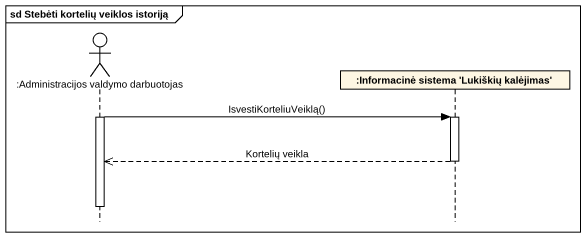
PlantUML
@startuml
mainframe sd Stebėti kortelių veiklos istoriją
hide footbox
actor ":Administracijos valdymo darbuotojas" as Administracijos_valdymo
participant ":Informacinė sistema 'Lukiškių kalėjimas'" as Informacinė_sistema

activate Administracijos_valdymo
Administracijos_valdymo -> Informacinė_sistema : IsvestiKorteliuVeiklą()
activate Informacinė_sistema
Informacinė_sistema -->> Administracijos_valdymo : Kortelių veikla
deactivate Informacinė_sistema
deactivate Administracijos_valdymo
@enduml
